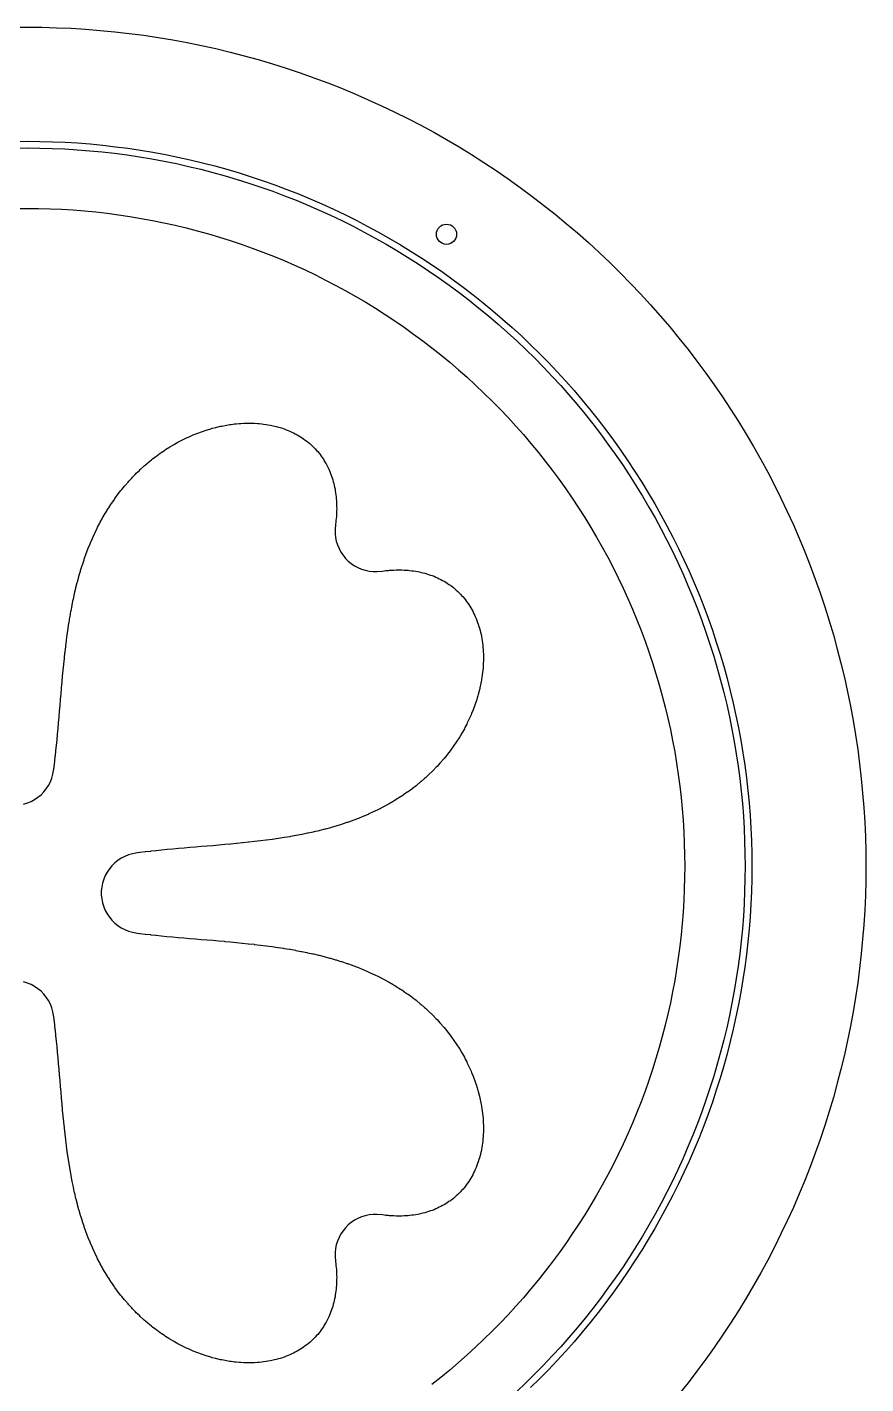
# Model space of a CAD drawing. Header units: metres. Extents: x 10 to 1210, y 10 to 2773.
# Drawn here: x 1083 to 1208, y 285.9 to 488 of the extents above; entities that cross this region are included whole.
import ezdxf

# ---------------------------------------------------------------- set-up
doc = ezdxf.new("R2010")
doc.units = ezdxf.units.M
for name, color, linetype in [('ACIKLIK', 5, 'Continuous'), ('ASKI_DELIK', 6, 'Continuous'), ('CAM_SABLON', 4, 'Continuous'), ('DIS_KENAR_V91_Z3', 1, 'Continuous'), ('LAMBA_T4_Z4', 3, 'Continuous')]:
    doc.layers.add(name, color=color, linetype=linetype)

msp = doc.modelspace()

# ---------------------------------------------------------------- linework, layer by layer
at = {"layer": 'ACIKLIK'}
msp.add_lwpolyline([(1081.29, 460.98), (1083, 461), (1084.71, 460.98), (1086.42, 460.94), (1088.13, 460.86), (1089.84, 460.76), (1091.54, 460.63), (1093.24, 460.46), (1094.94, 460.27), (1096.64, 460.05), (1098.33, 459.79), (1100.02, 459.51), (1101.7, 459.2), (1103.38, 458.86), (1105.04, 458.49), (1106.71, 458.09), (1108.36, 457.66), (1110.01, 457.2), (1111.65, 456.72), (1113.28, 456.2), (1114.91, 455.66), (1116.52, 455.09), (1118.12, 454.49), (1119.71, 453.86), (1121.29, 453.21), (1122.86, 452.53), (1124.42, 451.82), (1125.96, 451.08), (1127.49, 450.32), (1129.01, 449.53), (1130.51, 448.71), (1132, 447.87), (1133.47, 447), (1134.93, 446.11), (1136.37, 445.19), (1137.8, 444.24), (1139.21, 443.28), (1140.6, 442.28), (1141.98, 441.27), (1143.33, 440.22), (1144.67, 439.16), (1145.99, 438.07), (1147.29, 436.96), (1148.57, 435.83), (1149.84, 434.67), (1151.08, 433.49), (1152.3, 432.3), (1153.49, 431.08), (1154.67, 429.84), (1155.83, 428.57), (1156.96, 427.29), (1158.07, 425.99), (1159.16, 424.67), (1160.22, 423.33), (1161.27, 421.98), (1162.28, 420.6), (1163.28, 419.21), (1164.24, 417.8), (1165.19, 416.37), (1166.11, 414.93), (1167, 413.47), (1167.87, 412), (1168.71, 410.51), (1169.53, 409.01), (1170.32, 407.49), (1171.08, 405.96), (1171.82, 404.42), (1172.53, 402.86), (1173.21, 401.29), (1173.86, 399.71), (1174.49, 398.12), (1175.09, 396.52), (1175.66, 394.91), (1176.2, 393.28), (1176.72, 391.65), (1177.2, 390.01), (1177.66, 388.36), (1178.09, 386.71), (1178.49, 385.04), (1178.86, 383.38), (1179.2, 381.7), (1179.51, 380.02), (1179.79, 378.33), (1180.05, 376.64), (1180.27, 374.94), (1180.46, 373.24), (1180.63, 371.54), (1180.76, 369.84), (1180.86, 368.13), (1180.94, 366.42), (1180.98, 364.71), (1181, 363), (1181, 363), (1180.98, 361.29), (1180.94, 359.58), (1180.86, 357.87), (1180.76, 356.16), (1180.63, 354.46), (1180.46, 352.76), (1180.27, 351.06), (1180.05, 349.36), (1179.79, 347.67), (1179.51, 345.98), (1179.2, 344.3), (1178.86, 342.62), (1178.49, 340.96), (1178.09, 339.29), (1177.66, 337.64), (1177.2, 335.99), (1176.72, 334.35), (1176.2, 332.72), (1175.66, 331.09), (1175.09, 329.48), (1174.49, 327.88), (1173.86, 326.29), (1173.21, 324.71), (1172.53, 323.14), (1171.82, 321.58), (1171.08, 320.04), (1170.32, 318.51), (1169.53, 316.99), (1168.71, 315.49), (1167.87, 314), (1167, 312.53), (1166.11, 311.07), (1165.19, 309.63), (1164.24, 308.2), (1163.28, 306.79), (1162.28, 305.4), (1161.27, 304.02), (1160.22, 302.67), (1159.16, 301.33), (1158.07, 300.01), (1156.96, 298.71), (1155.83, 297.43), (1154.67, 296.16), (1153.49, 294.92), (1152.3, 293.7), (1151.08, 292.51), (1149.84, 291.33), (1148.57, 290.17), (1147.29, 289.04), (1145.99, 287.93), (1144.67, 286.84), (1143.33, 285.78)], dxfattribs=at)
at = {"layer": 'ASKI_DELIK'}
msp.add_circle((1145.5, 457.14), 1.5, dxfattribs=at)
at = {"layer": 'CAM_SABLON'}
msp.add_lwpolyline([(1081.13, 469.98), (1083, 470), (1084.87, 469.98), (1086.73, 469.93), (1088.6, 469.85), (1090.46, 469.74), (1092.33, 469.59), (1094.18, 469.41), (1096.04, 469.2), (1097.89, 468.96), (1099.74, 468.68), (1101.58, 468.37), (1103.42, 468.03), (1105.25, 467.66), (1107.07, 467.26), (1108.89, 466.82), (1110.69, 466.35), (1112.49, 465.85), (1114.28, 465.32), (1116.06, 464.76), (1117.84, 464.17), (1119.6, 463.55), (1121.35, 462.89), (1123.08, 462.21), (1124.81, 461.49), (1126.52, 460.75), (1128.22, 459.97), (1129.91, 459.17), (1131.58, 458.34), (1133.23, 457.47), (1134.87, 456.58), (1136.5, 455.66), (1138.11, 454.72), (1139.7, 453.74), (1141.28, 452.74), (1142.83, 451.71), (1144.37, 450.65), (1145.89, 449.56), (1147.39, 448.45), (1148.88, 447.32), (1150.34, 446.15), (1151.78, 444.97), (1153.2, 443.75), (1154.6, 442.52), (1155.97, 441.25), (1157.33, 439.97), (1158.66, 438.66), (1159.97, 437.33), (1161.25, 435.97), (1162.52, 434.6), (1163.75, 433.2), (1164.97, 431.78), (1166.15, 430.34), (1167.32, 428.88), (1168.45, 427.39), (1169.56, 425.89), (1170.65, 424.37), (1171.71, 422.83), (1172.74, 421.28), (1173.74, 419.7), (1174.72, 418.11), (1175.66, 416.5), (1176.58, 414.87), (1177.47, 413.23), (1178.34, 411.58), (1179.17, 409.91), (1179.97, 408.22), (1180.75, 406.52), (1181.49, 404.81), (1182.21, 403.08), (1182.89, 401.35), (1183.55, 399.6), (1184.17, 397.84), (1184.76, 396.06), (1185.32, 394.28), (1185.85, 392.49), (1186.35, 390.69), (1186.82, 388.89), (1187.26, 387.07), (1187.66, 385.25), (1188.03, 383.42), (1188.37, 381.58), (1188.68, 379.74), (1188.96, 377.89), (1189.2, 376.04), (1189.41, 374.18), (1189.59, 372.33), (1189.74, 370.46), (1189.85, 368.6), (1189.93, 366.73), (1189.98, 364.87), (1190, 363), (1190, 363), (1189.98, 361.13), (1189.93, 359.27), (1189.85, 357.4), (1189.74, 355.54), (1189.59, 353.67), (1189.41, 351.82), (1189.2, 349.96), (1188.96, 348.11), (1188.68, 346.26), (1188.37, 344.42), (1188.03, 342.58), (1187.66, 340.75), (1187.26, 338.93), (1186.82, 337.11), (1186.35, 335.31), (1185.85, 333.51), (1185.32, 331.72), (1184.76, 329.94), (1184.17, 328.16), (1183.55, 326.4), (1182.89, 324.65), (1182.21, 322.92), (1181.49, 321.19), (1180.75, 319.48), (1179.97, 317.78), (1179.17, 316.09), (1178.34, 314.42), (1177.47, 312.77), (1176.58, 311.13), (1175.66, 309.5), (1174.72, 307.89), (1173.74, 306.3), (1172.74, 304.72), (1171.71, 303.17), (1170.65, 301.63), (1169.56, 300.11), (1168.45, 298.61), (1167.32, 297.12), (1166.15, 295.66), (1164.97, 294.22), (1163.75, 292.8), (1162.52, 291.4), (1161.25, 290.03), (1159.97, 288.67), (1158.66, 287.34), (1157.33, 286.03), (1155.97, 284.75)], dxfattribs=at)
at = {"layer": 'DIS_KENAR_V91_Z3'}
for points in [[(1080.82, 487.98), (1083, 488), (1085.18, 487.98), (1087.36, 487.92), (1089.54, 487.83), (1091.72, 487.7), (1093.89, 487.52), (1096.07, 487.32), (1098.23, 487.07), (1100.4, 486.78), (1102.55, 486.46), (1104.71, 486.1), (1106.85, 485.7), (1108.99, 485.27), (1111.12, 484.8), (1113.24, 484.29), (1115.35, 483.74), (1117.45, 483.16), (1119.55, 482.54), (1121.63, 481.88), (1123.7, 481.19), (1125.75, 480.46), (1127.8, 479.7), (1129.83, 478.9), (1131.84, 478.06), (1133.84, 477.19), (1135.83, 476.29), (1137.8, 475.35), (1139.75, 474.38), (1141.68, 473.37), (1143.6, 472.33), (1145.5, 471.25), (1147.38, 470.15), (1149.24, 469.01), (1151.08, 467.83), (1152.9, 466.63), (1154.7, 465.39), (1156.47, 464.13), (1158.23, 462.83), (1159.96, 461.5), (1161.67, 460.14), (1163.35, 458.76), (1165.01, 457.34), (1166.64, 455.89), (1168.25, 454.42), (1169.83, 452.92), (1171.39, 451.39), (1172.92, 449.83), (1174.42, 448.25), (1175.89, 446.64), (1177.34, 445.01), (1178.76, 443.35), (1180.14, 441.67), (1181.5, 439.96), (1182.83, 438.23), (1184.13, 436.47), (1185.39, 434.7), (1186.63, 432.9), (1187.83, 431.08), (1189.01, 429.24), (1190.15, 427.38), (1191.25, 425.5), (1192.33, 423.6), (1193.37, 421.68), (1194.38, 419.75), (1195.35, 417.8), (1196.29, 415.83), (1197.19, 413.84), (1198.06, 411.84), (1198.9, 409.83), (1199.7, 407.8), (1200.46, 405.75), (1201.19, 403.7), (1201.88, 401.63), (1202.54, 399.55), (1203.16, 397.45), (1203.74, 395.35), (1204.29, 393.24), (1204.8, 391.12), (1205.27, 388.99), (1205.7, 386.85), (1206.1, 384.71), (1206.46, 382.55), (1206.78, 380.4), (1207.07, 378.23), (1207.32, 376.07), (1207.52, 373.89), (1207.7, 371.72), (1207.83, 369.54), (1207.92, 367.36), (1207.98, 365.18), (1208, 363), (1208, 363), (1207.98, 360.82), (1207.92, 358.64), (1207.83, 356.46), (1207.7, 354.28), (1207.52, 352.11), (1207.32, 349.93), (1207.07, 347.77), (1206.78, 345.6), (1206.46, 343.45), (1206.1, 341.29), (1205.7, 339.15), (1205.27, 337.01), (1204.8, 334.88), (1204.29, 332.76), (1203.74, 330.65), (1203.16, 328.55), (1202.54, 326.45), (1201.88, 324.37), (1201.19, 322.3), (1200.46, 320.25), (1199.7, 318.2), (1198.9, 316.17), (1198.06, 314.16), (1197.19, 312.16), (1196.29, 310.17), (1195.35, 308.2), (1194.38, 306.25), (1193.37, 304.32), (1192.33, 302.4), (1191.25, 300.5), (1190.15, 298.62), (1189.01, 296.76), (1187.83, 294.92), (1186.63, 293.1), (1185.39, 291.3), (1184.13, 289.53), (1182.83, 287.77), (1181.5, 286.04), (1180.14, 284.33)], [(1082.48, 372.23), (1083.05, 372.41), (1083.6, 372.64), (1084.12, 372.92), (1084.61, 373.26), (1085.07, 373.64), (1085.49, 374.07), (1085.86, 374.53), (1086.18, 375.03), (1086.46, 375.56), (1086.68, 376.12), (1086.84, 376.69), (1086.97, 377.43), (1087.02, 377.79), (1087.02, 377.85), (1087.11, 378.58), (1087.12, 378.64), (1087.2, 379.38), (1087.21, 379.43), (1087.29, 380.19), (1087.3, 380.23), (1087.38, 381), (1087.46, 381.83), (1087.54, 382.66), (1087.61, 383.5), (1087.69, 384.35), (1087.76, 385.21), (1087.83, 386.07), (1087.91, 386.94), (1087.98, 387.81), (1088.05, 388.68), (1088.05, 388.68), (1088.13, 389.55), (1088.13, 389.56), (1088.2, 390.42), (1088.21, 390.44), (1088.28, 391.3), (1088.29, 391.32), (1088.37, 392.18), (1088.37, 392.21), (1088.45, 393.06), (1088.46, 393.1), (1088.55, 393.95), (1088.55, 393.98), (1088.64, 394.83), (1088.65, 394.87), (1088.75, 395.71), (1088.75, 395.76), (1088.86, 396.6), (1088.86, 396.65), (1088.98, 397.48), (1088.98, 397.53), (1089.1, 398.36), (1089.11, 398.42), (1089.24, 399.23), (1089.25, 399.3), (1089.38, 400.11), (1089.39, 400.18), (1089.53, 400.98), (1089.55, 401.05), (1089.7, 401.85), (1089.71, 401.93), (1089.87, 402.71), (1089.89, 402.79), (1090.06, 403.57), (1090.08, 403.66), (1090.26, 404.42), (1090.28, 404.51), (1090.47, 405.27), (1090.5, 405.36), (1090.7, 406.11), (1090.73, 406.21), (1090.94, 406.94), (1090.97, 407.05), (1091.2, 407.77), (1091.23, 407.88), (1091.48, 408.63), (1091.52, 408.75), (1091.77, 409.45), (1091.81, 409.56), (1092.07, 410.25), (1092.12, 410.37), (1092.39, 411.04), (1092.44, 411.16), (1092.72, 411.82), (1092.78, 411.95), (1093.07, 412.59), (1093.13, 412.72), (1093.44, 413.35), (1093.51, 413.48), (1093.83, 414.1), (1093.9, 414.23), (1094.23, 414.84), (1094.3, 414.97), (1094.64, 415.56), (1094.72, 415.69), (1095.08, 416.27), (1095.16, 416.4), (1095.53, 416.97), (1095.62, 417.1), (1096, 417.65), (1096.09, 417.78), (1096.48, 418.31), (1096.58, 418.45), (1096.99, 418.97), (1097.09, 419.1), (1097.5, 419.6), (1097.61, 419.73), (1098.04, 420.22), (1098.15, 420.35), (1098.59, 420.82), (1098.7, 420.94), (1099.15, 421.4), (1099.27, 421.53), (1099.73, 421.97), (1099.85, 422.09), (1100.32, 422.52), (1100.45, 422.63), (1100.93, 423.04), (1101.06, 423.16), (1101.54, 423.55), (1101.68, 423.66), (1102.18, 424.04), (1102.32, 424.14), (1102.82, 424.51), (1102.96, 424.61), (1103.47, 424.95), (1103.62, 425.05), (1104.13, 425.38), (1104.29, 425.47), (1104.8, 425.78), (1104.96, 425.87), (1105.48, 426.16), (1105.64, 426.25), (1106.17, 426.52), (1106.34, 426.6), (1106.87, 426.85), (1107.03, 426.93), (1107.56, 427.17), (1107.73, 427.24), (1108.27, 427.45), (1108.44, 427.52), (1108.97, 427.72), (1109.15, 427.78), (1109.68, 427.96), (1109.87, 428.02), (1110.39, 428.17), (1110.58, 428.23), (1111.1, 428.36), (1111.29, 428.41), (1111.81, 428.53), (1112.01, 428.57), (1112.52, 428.67), (1112.72, 428.71), (1113.22, 428.79), (1113.43, 428.82), (1113.92, 428.88), (1114.13, 428.9), (1114.62, 428.94), (1114.83, 428.96), (1115.31, 428.98), (1115.53, 428.99), (1115.99, 429), (1116.21, 429), (1116.66, 428.99), (1116.89, 428.98), (1117.32, 428.95), (1117.56, 428.93), (1117.98, 428.89), (1118.22, 428.86), (1118.62, 428.81), (1118.86, 428.77), (1119.25, 428.7), (1119.49, 428.65), (1119.86, 428.57), (1120.11, 428.5), (1120.46, 428.41), (1120.72, 428.33), (1121.05, 428.23), (1121.31, 428.14), (1121.62, 428.02), (1121.88, 427.92), (1122.17, 427.79), (1122.43, 427.67), (1122.71, 427.54), (1122.97, 427.41), (1123.23, 427.27), (1123.48, 427.12), (1123.73, 426.97), (1123.98, 426.81), (1124.21, 426.65), (1124.45, 426.48), (1124.67, 426.32), (1124.91, 426.13), (1125.11, 425.96), (1125.34, 425.75), (1125.53, 425.58), (1125.75, 425.36), (1125.92, 425.18), (1126.13, 424.95), (1126.3, 424.76), (1126.5, 424.52), (1126.65, 424.33), (1126.84, 424.08), (1126.98, 423.87), (1127.15, 423.62), (1127.29, 423.4), (1127.44, 423.15), (1127.57, 422.92), (1127.71, 422.66), (1127.83, 422.42), (1127.96, 422.15), (1128.07, 421.9), (1128.18, 421.64), (1128.28, 421.37), (1128.37, 421.11), (1128.47, 420.83), (1128.55, 420.58), (1128.63, 420.28), (1128.7, 420.03), (1128.77, 419.72), (1128.83, 419.48), (1128.89, 419.16), (1128.93, 418.91), (1128.98, 418.58), (1129.01, 418.34), (1129.05, 418), (1129.08, 417.77), (1129.1, 417.41), (1129.11, 417.19), (1129.13, 416.82), (1129.13, 416.61), (1129.14, 416.22), (1129.13, 416.02), (1129.12, 415.63), (1129.11, 415.43), (1129.09, 415.03), (1129.07, 414.85), (1129.03, 414.44), (1129.01, 414.26), (1128.97, 413.94), (1128.9, 413.13), (1128.9, 412.55), (1128.96, 411.97), (1129.08, 411.4), (1129.25, 410.85), (1129.48, 410.31), (1129.75, 409.79), (1130.08, 409.31), (1130.45, 408.86), (1130.86, 408.45), (1131.31, 408.08), (1131.79, 407.75), (1132.31, 407.48), (1132.85, 407.25), (1133.4, 407.08), (1133.97, 406.96), (1134.55, 406.9), (1135.14, 406.9), (1135.89, 406.97), (1136.26, 407.01), (1136.44, 407.03), (1136.85, 407.07), (1137.03, 407.09), (1137.43, 407.11), (1137.63, 407.12), (1138.02, 407.13), (1138.22, 407.14), (1138.61, 407.13), (1138.82, 407.13), (1139.19, 407.11), (1139.41, 407.1), (1139.77, 407.08), (1140, 407.05), (1140.34, 407.01), (1140.58, 406.98), (1140.91, 406.93), (1141.16, 406.89), (1141.48, 406.83), (1141.72, 406.77), (1142.03, 406.7), (1142.28, 406.63), (1142.58, 406.55), (1142.83, 406.47), (1143.11, 406.37), (1143.37, 406.28), (1143.64, 406.18), (1143.9, 406.07), (1144.15, 405.96), (1144.42, 405.83), (1144.66, 405.71), (1144.92, 405.57), (1145.15, 405.44), (1145.4, 405.29), (1145.62, 405.15), (1145.87, 404.98), (1146.08, 404.84), (1146.33, 404.65), (1146.52, 404.5), (1146.76, 404.3), (1146.95, 404.13), (1147.18, 403.92), (1147.36, 403.75), (1147.58, 403.53), (1147.75, 403.34), (1147.96, 403.11), (1148.13, 402.91), (1148.32, 402.67), (1148.48, 402.45), (1148.65, 402.21), (1148.81, 401.98), (1148.97, 401.73), (1149.12, 401.48), (1149.27, 401.23), (1149.41, 400.97), (1149.54, 400.71), (1149.67, 400.43), (1149.79, 400.17), (1149.92, 399.88), (1150.02, 399.62), (1150.14, 399.31), (1150.23, 399.05), (1150.33, 398.72), (1150.41, 398.46), (1150.5, 398.11), (1150.57, 397.86), (1150.65, 397.49), (1150.7, 397.25), (1150.77, 396.86), (1150.81, 396.62), (1150.86, 396.22), (1150.89, 395.98), (1150.93, 395.56), (1150.95, 395.32), (1150.98, 394.89), (1150.99, 394.66), (1151, 394.21), (1151, 393.99), (1150.99, 393.53), (1150.98, 393.31), (1150.96, 392.83), (1150.94, 392.62), (1150.9, 392.13), (1150.88, 391.92), (1150.82, 391.43), (1150.79, 391.22), (1150.71, 390.72), (1150.67, 390.52), (1150.57, 390.01), (1150.53, 389.81), (1150.41, 389.29), (1150.36, 389.1), (1150.23, 388.58), (1150.17, 388.39), (1150.02, 387.87), (1149.96, 387.68), (1149.78, 387.15), (1149.72, 386.97), (1149.52, 386.44), (1149.45, 386.27), (1149.24, 385.73), (1149.17, 385.56), (1148.93, 385.03), (1148.85, 384.87), (1148.6, 384.34), (1148.52, 384.17), (1148.25, 383.64), (1148.16, 383.48), (1147.87, 382.96), (1147.78, 382.8), (1147.47, 382.29), (1147.38, 382.13), (1147.05, 381.62), (1146.95, 381.47), (1146.61, 380.96), (1146.51, 380.82), (1146.14, 380.32), (1146.04, 380.18), (1145.66, 379.68), (1145.55, 379.54), (1145.16, 379.06), (1145.04, 378.93), (1144.63, 378.45), (1144.52, 378.32), (1144.09, 377.85), (1143.97, 377.73), (1143.53, 377.27), (1143.4, 377.15), (1142.94, 376.7), (1142.82, 376.59), (1142.35, 376.15), (1142.22, 376.04), (1141.73, 375.61), (1141.6, 375.5), (1141.1, 375.09), (1140.97, 374.99), (1140.45, 374.58), (1140.31, 374.48), (1139.78, 374.09), (1139.65, 374), (1139.1, 373.62), (1138.97, 373.53), (1138.4, 373.16), (1138.27, 373.08), (1137.69, 372.72), (1137.56, 372.64), (1136.97, 372.3), (1136.84, 372.23), (1136.23, 371.9), (1136.1, 371.83), (1135.48, 371.51), (1135.35, 371.44), (1134.72, 371.13), (1134.59, 371.07), (1133.95, 370.78), (1133.82, 370.72), (1133.16, 370.44), (1133.04, 370.39), (1132.37, 370.12), (1132.25, 370.07), (1131.56, 369.81), (1131.45, 369.77), (1130.75, 369.52), (1130.64, 369.48), (1129.97, 369.26), (1129.87, 369.23), (1129.14, 369), (1129.03, 368.97), (1128.3, 368.76), (1128.2, 368.73), (1127.45, 368.52), (1127.35, 368.5), (1126.6, 368.31), (1126.5, 368.28), (1125.74, 368.1), (1125.65, 368.08), (1124.87, 367.91), (1124.79, 367.89), (1124, 367.73), (1123.92, 367.71), (1123.12, 367.56), (1123.05, 367.55), (1122.24, 367.4), (1122.17, 367.39), (1121.36, 367.26), (1121.29, 367.25), (1120.47, 367.12), (1120.41, 367.11), (1119.58, 366.99), (1119.53, 366.98), (1118.69, 366.87), (1118.64, 366.86), (1117.8, 366.76), (1117.76, 366.75), (1116.91, 366.65), (1116.87, 366.65), (1116.02, 366.55), (1115.98, 366.55), (1115.13, 366.46), (1115.09, 366.46), (1114.24, 366.37), (1114.21, 366.37), (1113.35, 366.29), (1113.32, 366.29), (1112.46, 366.21), (1112.44, 366.21), (1111.57, 366.13), (1111.56, 366.13), (1110.69, 366.05), (1110.68, 366.05), (1109.82, 365.98), (1108.94, 365.91), (1108.08, 365.83), (1107.23, 365.76), (1106.38, 365.69), (1105.54, 365.62), (1104.7, 365.54), (1103.87, 365.46), (1103.05, 365.38), (1102.23, 365.3), (1102.19, 365.29), (1101.43, 365.21), (1101.38, 365.2), (1100.64, 365.12), (1100.58, 365.11), (1099.85, 365.02), (1099.79, 365.02), (1099.43, 364.97), (1098.69, 364.84), (1098.12, 364.68), (1097.56, 364.46), (1097.03, 364.18), (1096.53, 363.86), (1096.07, 363.49), (1095.64, 363.07), (1095.26, 362.61), (1094.92, 362.12), (1094.64, 361.6), (1094.41, 361.05), (1094.23, 360.48), (1094.11, 359.89), (1094.05, 359.3), (1094.05, 358.7), (1094.11, 358.11), (1094.23, 357.52), (1094.41, 356.95), (1094.64, 356.4), (1094.92, 355.88), (1095.26, 355.39), (1095.64, 354.93), (1096.07, 354.51), (1096.53, 354.14), (1097.03, 353.82), (1097.56, 353.54), (1098.12, 353.32), (1098.69, 353.16), (1099.43, 353.03), (1099.79, 352.98), (1099.85, 352.98), (1100.58, 352.89), (1100.64, 352.88), (1101.38, 352.8), (1101.43, 352.79), (1102.19, 352.71), (1102.23, 352.7), (1103, 352.62), (1103.83, 352.54), (1104.66, 352.46), (1105.5, 352.39), (1106.35, 352.31), (1107.21, 352.24), (1108.07, 352.17), (1108.94, 352.09), (1109.81, 352.02), (1110.68, 351.95), (1110.68, 351.95), (1111.55, 351.87), (1111.56, 351.87), (1112.42, 351.8), (1112.44, 351.79), (1113.3, 351.72), (1113.32, 351.71), (1114.18, 351.63), (1114.21, 351.63), (1115.06, 351.55), (1115.1, 351.54), (1115.95, 351.45), (1115.98, 351.45), (1116.83, 351.36), (1116.87, 351.35), (1117.71, 351.25), (1117.76, 351.25), (1118.6, 351.14), (1118.65, 351.14), (1119.48, 351.02), (1119.53, 351.02), (1120.36, 350.9), (1120.42, 350.89), (1121.23, 350.76), (1121.3, 350.75), (1122.11, 350.62), (1122.18, 350.61), (1122.98, 350.47), (1123.05, 350.45), (1123.85, 350.3), (1123.93, 350.29), (1124.71, 350.13), (1124.79, 350.11), (1125.57, 349.94), (1125.66, 349.92), (1126.42, 349.74), (1126.51, 349.72), (1127.27, 349.53), (1127.36, 349.5), (1128.11, 349.3), (1128.21, 349.27), (1128.94, 349.06), (1129.05, 349.03), (1129.77, 348.8), (1129.88, 348.77), (1130.63, 348.52), (1130.75, 348.48), (1131.45, 348.23), (1131.56, 348.19), (1132.25, 347.93), (1132.37, 347.88), (1133.04, 347.61), (1133.16, 347.56), (1133.82, 347.28), (1133.95, 347.22), (1134.59, 346.93), (1134.72, 346.87), (1135.35, 346.56), (1135.48, 346.49), (1136.1, 346.17), (1136.23, 346.1), (1136.84, 345.77), (1136.97, 345.7), (1137.56, 345.36), (1137.69, 345.28), (1138.27, 344.92), (1138.4, 344.84), (1138.97, 344.47), (1139.1, 344.38), (1139.65, 344), (1139.78, 343.91), (1140.31, 343.52), (1140.45, 343.42), (1140.97, 343.01), (1141.1, 342.91), (1141.6, 342.5), (1141.73, 342.39), (1142.22, 341.96), (1142.35, 341.85), (1142.82, 341.41), (1142.94, 341.3), (1143.4, 340.85), (1143.53, 340.73), (1143.97, 340.27), (1144.09, 340.15), (1144.52, 339.68), (1144.63, 339.55), (1145.04, 339.07), (1145.16, 338.94), (1145.55, 338.46), (1145.66, 338.32), (1146.04, 337.82), (1146.14, 337.68), (1146.51, 337.18), (1146.61, 337.04), (1146.95, 336.53), (1147.05, 336.38), (1147.38, 335.87), (1147.47, 335.71), (1147.78, 335.2), (1147.87, 335.04), (1148.16, 334.52), (1148.25, 334.36), (1148.52, 333.83), (1148.6, 333.66), (1148.85, 333.13), (1148.93, 332.97), (1149.17, 332.44), (1149.24, 332.27), (1149.45, 331.73), (1149.52, 331.56), (1149.72, 331.03), (1149.78, 330.85), (1149.96, 330.32), (1150.02, 330.13), (1150.17, 329.61), (1150.23, 329.42), (1150.36, 328.9), (1150.41, 328.71), (1150.53, 328.19), (1150.57, 327.99), (1150.67, 327.48), (1150.71, 327.28), (1150.79, 326.78), (1150.82, 326.57), (1150.88, 326.08), (1150.9, 325.87), (1150.94, 325.38), (1150.96, 325.17), (1150.98, 324.69), (1150.99, 324.47), (1151, 324.01), (1151, 323.79), (1150.99, 323.34), (1150.98, 323.11), (1150.95, 322.68), (1150.93, 322.44), (1150.89, 322.02), (1150.86, 321.78), (1150.81, 321.38), (1150.77, 321.14), (1150.7, 320.75), (1150.65, 320.51), (1150.57, 320.14), (1150.5, 319.89), (1150.41, 319.54), (1150.33, 319.28), (1150.23, 318.95), (1150.14, 318.69), (1150.02, 318.38), (1149.92, 318.12), (1149.79, 317.83), (1149.67, 317.57), (1149.54, 317.29), (1149.41, 317.03), (1149.27, 316.77), (1149.12, 316.52), (1148.97, 316.27), (1148.81, 316.02), (1148.65, 315.79), (1148.48, 315.55), (1148.32, 315.33), (1148.13, 315.09), (1147.96, 314.89), (1147.75, 314.66), (1147.58, 314.47), (1147.36, 314.25), (1147.18, 314.08), (1146.95, 313.87), (1146.76, 313.7), (1146.52, 313.5), (1146.33, 313.35), (1146.08, 313.16), (1145.87, 313.02), (1145.62, 312.85), (1145.4, 312.71), (1145.15, 312.56), (1144.92, 312.43), (1144.66, 312.29), (1144.42, 312.17), (1144.15, 312.04), (1143.9, 311.93), (1143.64, 311.82), (1143.37, 311.72), (1143.11, 311.63), (1142.83, 311.53), (1142.58, 311.45), (1142.28, 311.37), (1142.03, 311.3), (1141.72, 311.23), (1141.48, 311.17), (1141.16, 311.11), (1140.91, 311.07), (1140.58, 311.02), (1140.34, 310.99), (1140, 310.95), (1139.77, 310.92), (1139.41, 310.9), (1139.19, 310.89), (1138.82, 310.87), (1138.61, 310.87), (1138.22, 310.86), (1138.02, 310.87), (1137.63, 310.88), (1137.43, 310.89), (1137.03, 310.91), (1136.85, 310.93), (1136.44, 310.97), (1136.26, 310.99), (1135.94, 311.03), (1135.13, 311.1), (1134.55, 311.1), (1133.97, 311.04), (1133.4, 310.92), (1132.85, 310.75), (1132.31, 310.52), (1131.79, 310.25), (1131.31, 309.92), (1130.86, 309.55), (1130.45, 309.14), (1130.08, 308.69), (1129.75, 308.21), (1129.48, 307.69), (1129.25, 307.15), (1129.08, 306.6), (1128.96, 306.03), (1128.9, 305.45), (1128.9, 304.86), (1128.97, 304.11), (1129.01, 303.74), (1129.03, 303.56), (1129.07, 303.15), (1129.09, 302.97), (1129.11, 302.57), (1129.12, 302.37), (1129.13, 301.98), (1129.14, 301.78), (1129.13, 301.39), (1129.13, 301.18), (1129.11, 300.81), (1129.1, 300.59), (1129.08, 300.23), (1129.05, 300), (1129.01, 299.66), (1128.98, 299.42), (1128.93, 299.09), (1128.89, 298.84), (1128.83, 298.52), (1128.77, 298.28), (1128.7, 297.97), (1128.63, 297.72), (1128.55, 297.42), (1128.47, 297.17), (1128.37, 296.89), (1128.28, 296.63), (1128.18, 296.36), (1128.07, 296.1), (1127.96, 295.85), (1127.83, 295.58), (1127.71, 295.34), (1127.57, 295.08), (1127.44, 294.85), (1127.29, 294.6), (1127.15, 294.38), (1126.98, 294.13), (1126.84, 293.92), (1126.65, 293.67), (1126.5, 293.48), (1126.3, 293.24), (1126.13, 293.05), (1125.92, 292.82), (1125.75, 292.64), (1125.53, 292.42), (1125.34, 292.25), (1125.11, 292.04), (1124.91, 291.87), (1124.67, 291.68), (1124.45, 291.52), (1124.21, 291.35), (1123.98, 291.19), (1123.73, 291.03), (1123.48, 290.88), (1123.23, 290.73), (1122.97, 290.59), (1122.71, 290.46), (1122.43, 290.33), (1122.17, 290.21), (1121.88, 290.08), (1121.62, 289.98), (1121.31, 289.86), (1121.05, 289.77), (1120.72, 289.67), (1120.46, 289.59), (1120.11, 289.5), (1119.86, 289.43), (1119.49, 289.35), (1119.25, 289.3), (1118.86, 289.23), (1118.62, 289.19), (1118.22, 289.14), (1117.98, 289.11), (1117.56, 289.07), (1117.32, 289.05), (1116.89, 289.02), (1116.66, 289.01), (1116.21, 289), (1115.99, 289), (1115.53, 289.01), (1115.31, 289.02), (1114.83, 289.04), (1114.62, 289.06), (1114.13, 289.1), (1113.92, 289.12), (1113.43, 289.18), (1113.22, 289.21), (1112.72, 289.29), (1112.52, 289.33), (1112.01, 289.43), (1111.81, 289.47), (1111.29, 289.59), (1111.1, 289.64), (1110.58, 289.77), (1110.39, 289.83), (1109.87, 289.98), (1109.68, 290.04), (1109.15, 290.22), (1108.97, 290.28), (1108.44, 290.48), (1108.27, 290.55), (1107.73, 290.76), (1107.56, 290.83), (1107.03, 291.07), (1106.87, 291.15), (1106.34, 291.4), (1106.17, 291.48), (1105.64, 291.75), (1105.48, 291.84), (1104.96, 292.13), (1104.8, 292.22), (1104.29, 292.53), (1104.13, 292.62), (1103.62, 292.95), (1103.47, 293.05), (1102.96, 293.39), (1102.82, 293.49), (1102.32, 293.86), (1102.18, 293.96), (1101.68, 294.34), (1101.54, 294.45), (1101.06, 294.84), (1100.93, 294.96), (1100.45, 295.37), (1100.32, 295.48), (1099.85, 295.91), (1099.73, 296.03), (1099.27, 296.47), (1099.15, 296.6), (1098.7, 297.06), (1098.59, 297.18), (1098.15, 297.65), (1098.04, 297.78), (1097.61, 298.27), (1097.5, 298.4), (1097.09, 298.9), (1096.99, 299.03), (1096.58, 299.55), (1096.48, 299.69), (1096.09, 300.22), (1096, 300.35), (1095.62, 300.9), (1095.53, 301.03), (1095.16, 301.6), (1095.08, 301.73), (1094.72, 302.31), (1094.64, 302.44), (1094.3, 303.03), (1094.23, 303.16), (1093.9, 303.77), (1093.83, 303.9), (1093.51, 304.52), (1093.44, 304.65), (1093.13, 305.28), (1093.07, 305.41), (1092.78, 306.05), (1092.72, 306.18), (1092.44, 306.84), (1092.39, 306.96), (1092.12, 307.63), (1092.07, 307.75), (1091.81, 308.44), (1091.77, 308.55), (1091.52, 309.25), (1091.48, 309.36), (1091.26, 310.03), (1091.23, 310.13), (1091, 310.86), (1090.97, 310.97), (1090.76, 311.7), (1090.73, 311.8), (1090.52, 312.55), (1090.5, 312.65), (1090.31, 313.4), (1090.28, 313.5), (1090.1, 314.26), (1090.08, 314.35), (1089.91, 315.13), (1089.89, 315.21), (1089.73, 316), (1089.71, 316.08), (1089.56, 316.88), (1089.55, 316.95), (1089.4, 317.76), (1089.39, 317.83), (1089.26, 318.64), (1089.25, 318.71), (1089.12, 319.53), (1089.11, 319.59), (1088.99, 320.42), (1088.98, 320.47), (1088.87, 321.31), (1088.86, 321.36), (1088.76, 322.2), (1088.75, 322.24), (1088.65, 323.09), (1088.65, 323.13), (1088.55, 323.98), (1088.55, 324.02), (1088.46, 324.87), (1088.46, 324.91), (1088.37, 325.76), (1088.37, 325.79), (1088.29, 326.65), (1088.29, 326.68), (1088.21, 327.54), (1088.21, 327.56), (1088.13, 328.43), (1088.13, 328.44), (1088.05, 329.31), (1088.05, 329.32), (1087.98, 330.18), (1087.91, 331.06), (1087.83, 331.92), (1087.76, 332.77), (1087.69, 333.62), (1087.62, 334.46), (1087.54, 335.3), (1087.46, 336.13), (1087.38, 336.95), (1087.3, 337.77), (1087.29, 337.81), (1087.21, 338.57), (1087.2, 338.62), (1087.12, 339.36), (1087.11, 339.42), (1087.02, 340.15), (1087.02, 340.21), (1086.97, 340.57), (1086.84, 341.31), (1086.68, 341.88), (1086.46, 342.44), (1086.18, 342.97), (1085.86, 343.47), (1085.49, 343.93), (1085.07, 344.36), (1084.61, 344.74), (1084.12, 345.08), (1083.6, 345.36), (1083.05, 345.59), (1082.48, 345.77)]]:
    msp.add_lwpolyline(points, dxfattribs=at)
at = {"layer": 'LAMBA_T4_Z4'}
msp.add_lwpolyline([(1081.12, 470.98), (1083, 471), (1084.88, 470.98), (1086.77, 470.93), (1088.65, 470.85), (1090.53, 470.74), (1092.41, 470.59), (1094.29, 470.41), (1096.16, 470.19), (1098.03, 469.95), (1099.89, 469.67), (1101.75, 469.36), (1103.61, 469.02), (1105.45, 468.64), (1107.29, 468.23), (1109.13, 467.79), (1110.95, 467.32), (1112.77, 466.82), (1114.58, 466.28), (1116.37, 465.71), (1118.16, 465.12), (1119.94, 464.49), (1121.7, 463.83), (1123.46, 463.14), (1125.2, 462.41), (1126.93, 461.66), (1128.64, 460.88), (1130.34, 460.07), (1132.03, 459.23), (1133.7, 458.36), (1135.36, 457.46), (1137, 456.53), (1138.62, 455.57), (1140.23, 454.59), (1141.82, 453.58), (1143.39, 452.54), (1144.95, 451.47), (1146.48, 450.37), (1148, 449.25), (1149.49, 448.1), (1150.97, 446.93), (1152.42, 445.73), (1153.85, 444.51), (1155.27, 443.26), (1156.66, 441.99), (1158.02, 440.69), (1159.37, 439.37), (1160.69, 438.02), (1161.99, 436.66), (1163.26, 435.27), (1164.51, 433.85), (1165.73, 432.42), (1166.93, 430.97), (1168.1, 429.49), (1169.25, 428), (1170.37, 426.48), (1171.47, 424.95), (1172.54, 423.39), (1173.58, 421.82), (1174.59, 420.23), (1175.57, 418.62), (1176.53, 417), (1177.46, 415.36), (1178.36, 413.7), (1179.23, 412.03), (1180.07, 410.34), (1180.88, 408.64), (1181.66, 406.93), (1182.41, 405.2), (1183.14, 403.46), (1183.83, 401.7), (1184.49, 399.94), (1185.12, 398.16), (1185.71, 396.37), (1186.28, 394.58), (1186.82, 392.77), (1187.32, 390.95), (1187.79, 389.13), (1188.23, 387.29), (1188.64, 385.45), (1189.02, 383.61), (1189.36, 381.75), (1189.67, 379.89), (1189.95, 378.03), (1190.19, 376.16), (1190.41, 374.29), (1190.59, 372.41), (1190.74, 370.53), (1190.85, 368.65), (1190.93, 366.77), (1190.98, 364.88), (1191, 363), (1191, 363), (1190.98, 361.12), (1190.93, 359.23), (1190.85, 357.35), (1190.74, 355.47), (1190.59, 353.59), (1190.41, 351.71), (1190.19, 349.84), (1189.95, 347.97), (1189.67, 346.11), (1189.36, 344.25), (1189.02, 342.39), (1188.64, 340.55), (1188.23, 338.71), (1187.79, 336.87), (1187.32, 335.05), (1186.82, 333.23), (1186.28, 331.42), (1185.71, 329.63), (1185.12, 327.84), (1184.49, 326.06), (1183.83, 324.3), (1183.14, 322.54), (1182.41, 320.8), (1181.66, 319.07), (1180.88, 317.36), (1180.07, 315.66), (1179.23, 313.97), (1178.36, 312.3), (1177.46, 310.64), (1176.53, 309), (1175.57, 307.38), (1174.59, 305.77), (1173.58, 304.18), (1172.54, 302.61), (1171.47, 301.05), (1170.37, 299.52), (1169.25, 298), (1168.1, 296.51), (1166.93, 295.03), (1165.73, 293.58), (1164.51, 292.15), (1163.26, 290.73), (1161.99, 289.34), (1160.69, 287.98), (1159.37, 286.63), (1158.02, 285.31)], dxfattribs=at)

doc.saveas('drawing.dxf')
